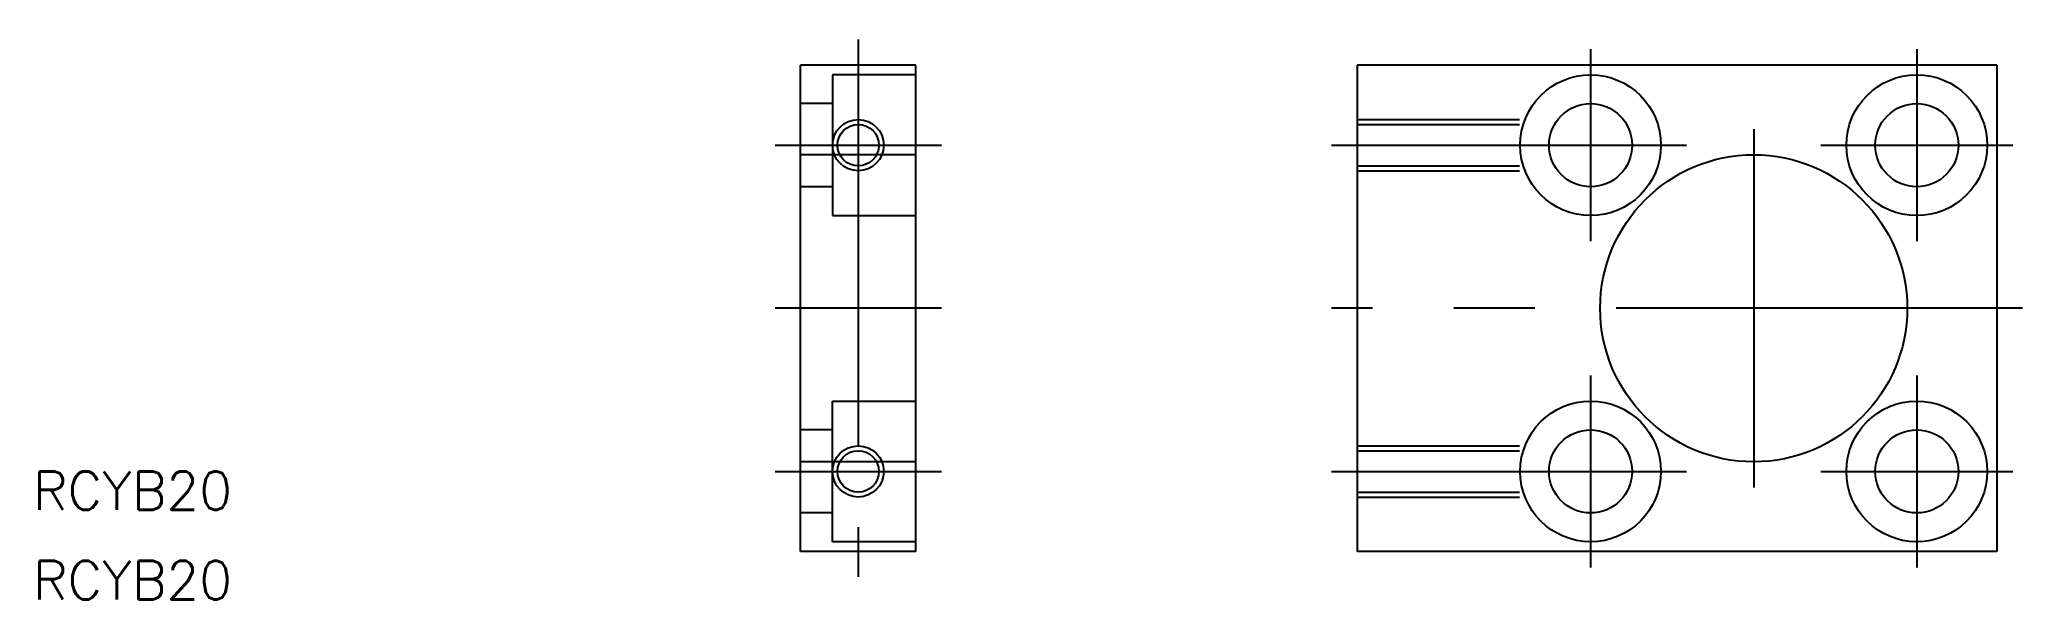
# Model space of a CAD drawing. Extents: x -134 to 21, y -23 to 21.
import ezdxf

# ---------------------------------------------------------------- set-up
doc = ezdxf.new("R2010")
doc.units = 0
doc.linetypes.add('CENTER', pattern=[50.8, 31.75, -6.35, 6.35, -6.35])
doc.linetypes.add('DASHED', pattern=[19.05, 12.7, -6.35])
doc.layers.get('0').update_dxf_attribs({"linetype": 'CONTINUOUS'})
doc.layers.add('CENTER', color=1, linetype='CENTER')
doc.styles.get("Standard").update_dxf_attribs({"font": 'txt.shx', "height": 3, "bigfont": 'bigfont.shx'})

msp = doc.modelspace()

# ---------------------------------------------------------------- linework, layer by layer
at = {"color": 7, "linetype": 'CONTINUOUS'}
for p, q in [((-74.5, -19), (-74.5, 19)), ((-65.5, 19), (-74.5, 19)), ((-65.5, -19), (-65.5, 19)), ((19, 19), (-31, 19)), ((-31, 19), (-31, -19)), ((19, 19), (19, -19)), ((-65.5, -19), (-74.5, -19)), ((19, -19), (-31, -19))]:
    msp.add_line(p, q, dxfattribs=at)
at = {"color": 3, "linetype": 'DASHED'}
for p, q in [((-72, 18.25), (-72, 7.25)), ((-65.5, 18.25), (-72, 18.25)), ((-72, 16), (-74.5, 16)), ((-31, 14.75), (-17.87, 14.75)), ((-31, 14.37), (-18.01, 14.37)), ((-65.5, 12), (-74.5, 12)), ((-31, 11.13), (-18.01, 11.13)), ((-72, 9.5), (-74.5, 9.5)), ((-31, 10.75), (-17.87, 10.75)), ((-72, 7.25), (-65.5, 7.25)), ((-72, -18.25), (-72, -7.25)), ((-72, -7.25), (-65.5, -7.25)), ((-72, -9.5), (-74.5, -9.5)), ((-31, -10.75), (-17.87, -10.75)), ((-65.5, -12), (-74.5, -12)), ((-31, -11.13), (-18.01, -11.13)), ((-31, -14.37), (-18.01, -14.37)), ((-31, -14.75), (-17.87, -14.75)), ((-72, -16), (-74.5, -16)), ((-65.5, -18.25), (-72, -18.25))]:
    msp.add_line(p, q, dxfattribs=at)
at = {"color": 7, "linetype": 'CONTINUOUS'}
for centre, radius in [((-12.75, 12.75), 5.5), ((12.75, 12.75), 5.5), ((-12.75, 12.75), 3.25), ((12.75, 12.75), 3.25), ((-70, 12.75), 1.62), ((0, 0), 12), ((-12.75, -12.75), 5.5), ((12.75, -12.75), 5.5), ((-12.75, -12.75), 3.25), ((12.75, -12.75), 3.25), ((-70, -12.75), 1.62)]:
    msp.add_circle(centre, radius, dxfattribs=at)
at = {"color": 3, "linetype": 'CONTINUOUS'}
for centre in [(-70, 12.75), (-70, -12.75)]:
    msp.add_circle(centre, 2, dxfattribs=at)
at = {"layer": 'CENTER', "color": 1, "linetype": 'CENTER'}
for p, q in [((-70, 21), (-70, -21)), ((-12.75, 20.25), (-12.75, 5.25)), ((12.75, 20.25), (12.75, 5.25)), ((0, 14), (0, -14)), ((-76.5, 12.75), (-63.5, 12.75)), ((-33, 12.75), (-5.25, 12.75)), ((5.25, 12.75), (20.25, 12.75)), ((-63.5, 0), (-76.5, 0)), ((21, 0), (-33, 0)), ((-12.75, -5.25), (-12.75, -20.25)), ((12.75, -5.25), (12.75, -20.25)), ((-76.5, -12.75), (-63.5, -12.75)), ((-33, -12.75), (-5.25, -12.75)), ((5.25, -12.75), (20.25, -12.75))]:
    msp.add_line(p, q, dxfattribs=at)

# ---------------------------------------------------------------- texts
at = {"color": 7, "linetype": 'CONTINUOUS'}
for p in [(-134.5, -15.75), (-134.5, -22.75)]:
    msp.add_text('RCYB20', height=3, dxfattribs=at).set_placement(p)

doc.saveas('drawing.dxf')
